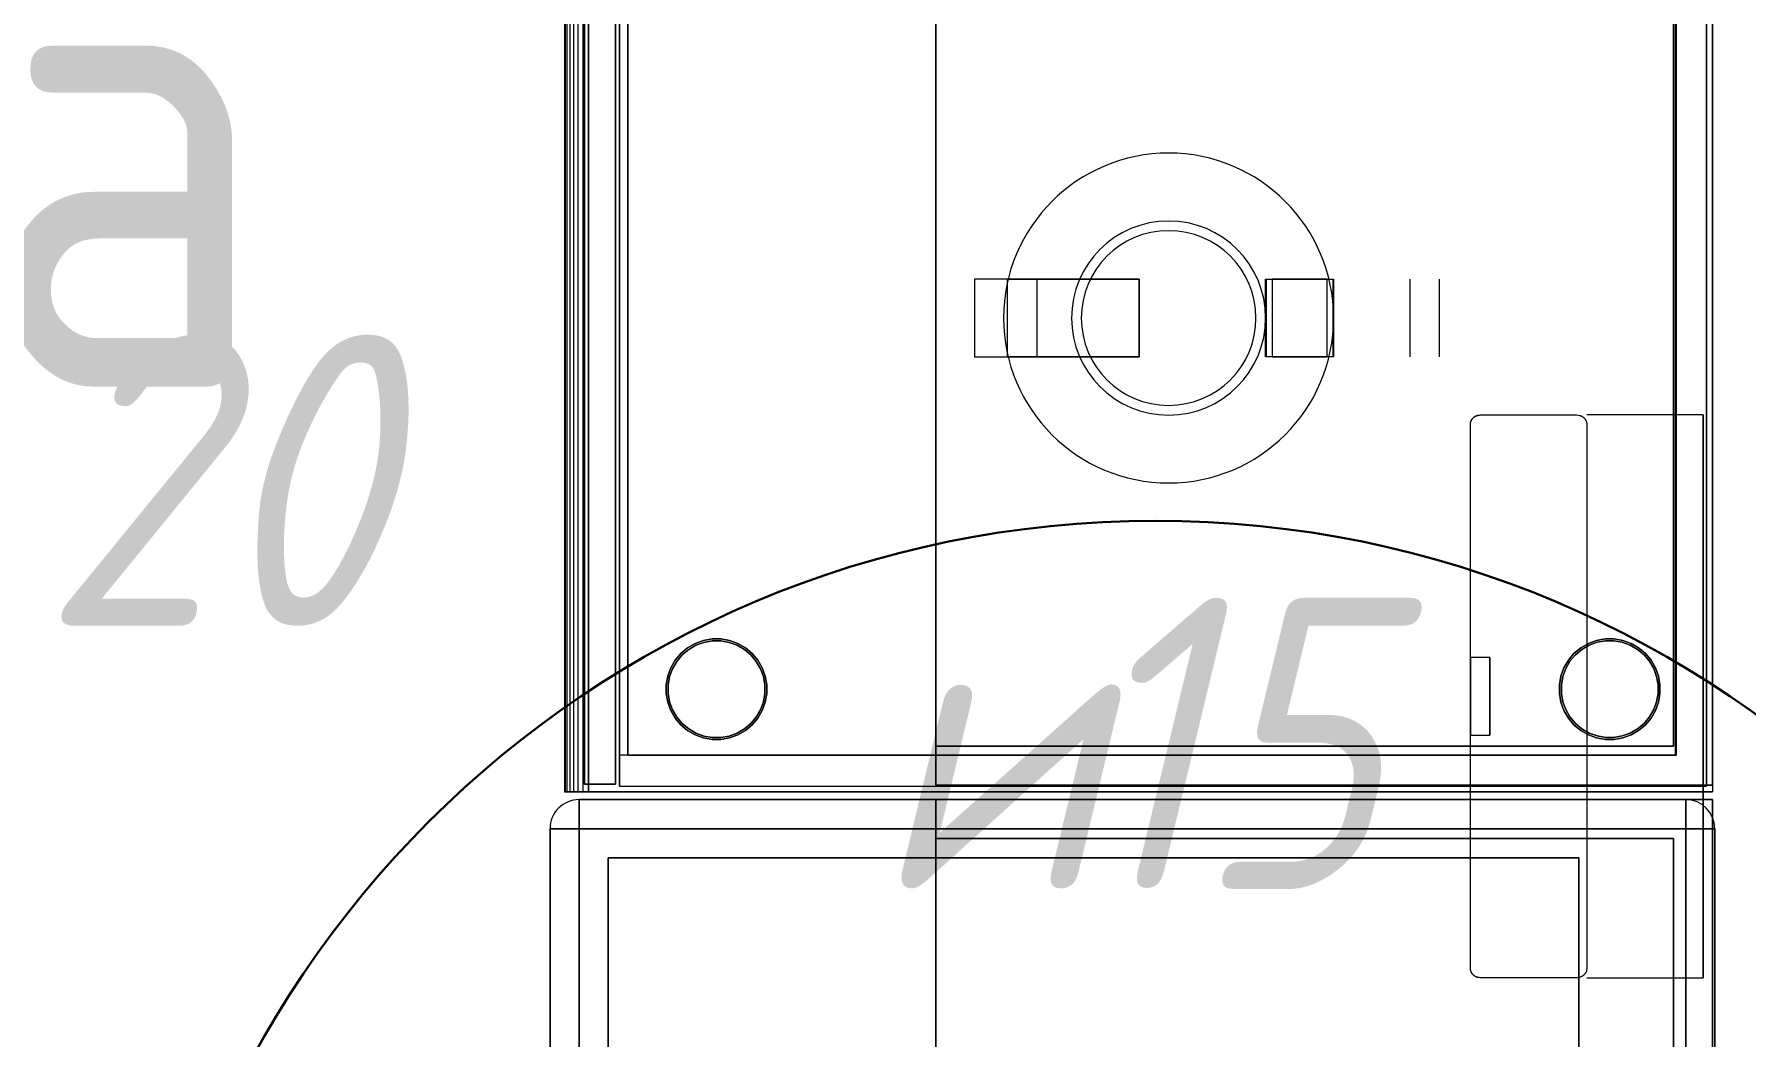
# Model space of a CAD drawing. Header units: millimetres. Extents: x -32954 to 151739, y -65671 to 56243.
# Drawn here: x -3828 to -2947, y 1060 to 1576 of the extents above; entities that cross this region are included whole.
import ezdxf

# ---------------------------------------------------------------- set-up
doc = ezdxf.new("R2010")
doc.units = ezdxf.units.MM
for name, color, linetype, lineweight in [('I-FURN', 7, 'Continuous', 9), ('M-EQPM', 7, 'Continuous', 9), ('M-EQPM-IDEN', 7, 'Continuous', 9), ('Марки помещений', 7, 'Continuous', 18), ('ТХ_оборудование', 6, 'Continuous', 30)]:
    doc.layers.add(name, color=color, linetype=linetype, lineweight=lineweight)
doc.styles.add('GOST Common', font='GOST_Common.ttf', dxfattribs={"width": 0.9, "height": 250})
doc.styles.add('GOST Common_I', font='GOST_Common Italic.ttf', dxfattribs={"width": 0.9, "height": 150})

# ---------------------------------------------------------------- blocks, each defined once
blk = doc.blocks.new('20_Чайник электрический - Чайник электрический-8000999-О_ТХ_Подвал')
at = {"layer": 'M-EQPM'}
for p, q in [((-15.1, 20), (-100, 20)), ((-100, 20), (-100, -20)), ((-67.86, 20), (-100, 20)), ((-82.96, -20), (-82.96, 20)), ((-82.96, 20), (-15.1, 20)), ((-82.96, 20), (-67.86, 20)), ((-67.86, 20), (-67.86, -20)), ((-15.1, -20), (-15.1, 20)), ((-15.1, 20), (-15.1, -20)), ((50, -20), (50, 20)), ((50, 20), (85, 20)), ((50, 20), (50.24, 20)), ((50, -20), (50, 20)), ((50.24, 20), (84.76, 20)), ((50.24, 20), (50.24, -20)), ((53.34, 20), (81.64, 20)), ((81.64, 20), (53.34, 20)), ((53.34, 20), (53.34, -20)), ((81.64, -20), (81.64, 20)), ((84.76, 20), (85, 20)), ((84.76, -20), (84.76, 20)), ((85, 20), (85, -20)), ((124.47, -20), (124.47, 20)), ((139.47, -20), (139.47, 20)), ((-100, -20), (-15.1, -20)), ((-100, -20), (-67.86, -20)), ((-15.1, -20), (-82.96, -20)), ((-67.86, -20), (-82.96, -20)), ((85, -20), (50, -20)), ((50.24, -20), (50, -20)), ((84.76, -20), (50.24, -20)), ((81.64, -20), (53.34, -20)), ((53.34, -20), (81.64, -20)), ((85, -20), (84.76, -20))]:
    blk.add_line(p, q, dxfattribs=at)
for radius, start, end in [(85, 0, 180), (85, 360, 180), (85, 0, 180), (50, 360, 180), (45, 360, 180), (45, 0, 180), (85, 180, 360), (85, 180, 360), (85, 180, 360), (50, 180, 360), (45, 180, 360), (45, 180, 360)]:
    blk.add_arc((0, 0), radius, start, end, dxfattribs=at)
blk = doc.blocks.new('М04_1_Стол-тумба кухонная с мойкой - Стол-тумба _800х600х900_-8001003-О_ТХ_Подвал')
at = {"layer": 'M-EQPM'}
for p, q in [((-385, -15), (-385, 0)), ((-385, 0), (-385, -15)), ((-385, -15), (-385, 0)), ((-385, 0), (385, 0)), ((385, 0), (-385, 0)), ((-385, 0), (-385, -15)), ((385, 0), (-385, 0)), ((-385, 0), (-385, -15)), ((-385, -15), (-385, 0)), ((-385, 0), (385, 0)), ((-385, -15), (-385, 0)), ((-385, 0), (385, 0)), ((385, 0), (-385, 0)), ((-385, 0), (-385, -15)), ((-400, -15), (-385, -15)), ((-385, -15), (-400, -15)), ((-385, -15), (-400, -15)), ((-400, -15), (-400, -585)), ((-400, -585), (-400, -15)), ((-400, -15), (-385, -15)), ((-385, -15), (-400, -15)), ((-400, -15), (-400, -585)), ((-400, -585), (-400, -15)), ((-400, -15), (-385, -15)), ((-400, -585), (-400, -15)), ((-400, -15), (-385, -15)), ((-385, -15), (-400, -15)), ((-400, -15), (-400, -585)), ((385, -15), (-385, -15)), ((-385, -15), (385, -15)), ((-385, -585), (-385, -15)), ((-385, -15), (-385, -585)), ((370, -70), (-370, -70)), ((-370, -70), (-370, -570)), ((-370, -570), (-370, -70)), ((-370, -70), (370, -70)), ((-370, -570), (370, -570)), ((370, -570), (-370, -570)), ((-385, -585), (-400, -585)), ((-400, -585), (-385, -585)), ((-400, -585), (-385, -585)), ((-385, -585), (-400, -585)), ((-400, -585), (-385, -585)), ((-385, -585), (-400, -585)), ((-385, -585), (-400, -585)), ((-400, -585), (-385, -585)), ((-385, -600), (-385, -585)), ((-385, -585), (-385, -600)), ((-5, -585), (-385, -585)), ((-385, -585), (-5, -585)), ((-385, -585), (-385, -600)), ((-385, -585), (-385, -600)), ((-385, -585), (-385, -600)), ((-385, -600), (-385, -585)), ((-385, -600), (-385, -585)), ((-385, -585), (-385, -600)), ((-5, -600), (-385, -600)), ((-385, -600), (-5, -600)), ((-385, -600), (385, -600)), ((385, -600), (-385, -600)), ((385, -600), (-385, -600)), ((-385, -600), (385, -600))]:
    blk.add_line(p, q, dxfattribs=at)
for centre, start, end in [((-385, -15), 90, 180), ((-385, -15), 90, 180), ((-385, -585), 180, 270), ((-385, -585), 180, 270)]:
    blk.add_arc(centre, 15, start, end, dxfattribs=at)
blk = doc.blocks.new('М02-М04_2-М33_Тумба - М04_2_Тумба-8562817-О_ТХ_Подвал')
at = {"layer": 'I-FURN'}
for p, q in [((0, 0), (806, 0)), ((0, 0), (806, 0)), ((803, -3), (3, -3)), ((3, -3), (803, -3)), ((803, -563), (803, -3)), ((803, -563), (803, -3)), ((806, -578.97), (806, 0)), ((806, 0), (806, -578.97)), ((787, -18.66), (19, -18.66)), ((19, -18.66), (787, -18.66)), ((787, -18.66), (19, -18.66)), ((19, -18.66), (787, -18.66)), ((19, -19), (787, -19)), ((787, -19), (19, -19)), ((787, -558.66), (787, -18.66)), ((787, -18.66), (787, -558.66)), ((787, -558.66), (787, -18.66)), ((787, -18.66), (787, -558.66)), ((787, -19), (787, -563)), ((787, -19), (787, -563)), ((734.64, -34.56), (731.72, -38.03)), ((731.72, -38.03), (734.64, -34.56)), ((738.11, -31.65), (734.64, -34.56)), ((734.64, -34.56), (738.11, -31.65)), ((735.35, -35.27), (738.68, -32.47)), ((738.68, -32.47), (735.35, -35.27)), ((742.03, -29.38), (738.11, -31.65)), ((738.11, -31.65), (742.03, -29.38)), ((738.68, -32.47), (742.46, -30.29)), ((742.46, -30.29), (738.68, -32.47)), ((746.29, -27.83), (742.03, -29.38)), ((742.03, -29.38), (746.29, -27.83)), ((742.46, -30.29), (746.55, -28.8)), ((746.55, -28.8), (742.46, -30.29)), ((750.76, -27.04), (746.29, -27.83)), ((746.29, -27.83), (750.76, -27.04)), ((746.55, -28.8), (750.84, -28.04)), ((750.84, -28.04), (746.55, -28.8)), ((755.29, -27.04), (750.76, -27.04)), ((750.76, -27.04), (755.29, -27.04)), ((750.84, -28.04), (755.2, -28.04)), ((755.2, -28.04), (750.84, -28.04)), ((755.2, -28.04), (759.49, -28.8)), ((759.49, -28.8), (755.2, -28.04)), ((759.75, -27.83), (755.29, -27.04)), ((755.29, -27.04), (759.75, -27.83)), ((759.49, -28.8), (763.59, -30.29)), ((763.59, -30.29), (759.49, -28.8)), ((764.01, -29.38), (759.75, -27.83)), ((759.75, -27.83), (764.01, -29.38)), ((763.59, -30.29), (767.36, -32.47)), ((767.36, -32.47), (763.59, -30.29)), ((767.94, -31.65), (764.01, -29.38)), ((764.01, -29.38), (767.94, -31.65)), ((767.36, -32.47), (770.7, -35.27)), ((770.7, -35.27), (767.36, -32.47)), ((771.41, -34.56), (767.94, -31.65)), ((767.94, -31.65), (771.41, -34.56)), ((774.32, -38.03), (771.41, -34.56)), ((771.41, -34.56), (774.32, -38.03)), ((729.46, -41.96), (727.91, -46.22)), ((727.91, -46.22), (729.46, -41.96)), ((728.87, -46.48), (730.37, -42.38)), ((730.37, -42.38), (728.87, -46.48)), ((731.72, -38.03), (729.46, -41.96)), ((729.46, -41.96), (731.72, -38.03)), ((730.37, -42.38), (732.54, -38.61)), ((732.54, -38.61), (730.37, -42.38)), ((732.54, -38.61), (735.35, -35.27)), ((735.35, -35.27), (732.54, -38.61)), ((770.7, -35.27), (773.5, -38.61)), ((773.5, -38.61), (770.7, -35.27)), ((773.5, -38.61), (775.68, -42.38)), ((775.68, -42.38), (773.5, -38.61)), ((776.59, -41.96), (774.32, -38.03)), ((774.32, -38.03), (776.59, -41.96)), ((775.68, -42.38), (777.17, -46.48)), ((777.17, -46.48), (775.68, -42.38)), ((778.14, -46.22), (776.59, -41.96)), ((776.59, -41.96), (778.14, -46.22)), ((727.91, -46.22), (727.12, -50.68)), ((727.12, -50.68), (727.91, -46.22)), ((727.12, -50.68), (727.12, -55.21)), ((727.12, -55.21), (727.12, -50.68)), ((728.12, -50.77), (728.87, -46.48)), ((728.87, -46.48), (728.12, -50.77)), ((728.12, -55.12), (728.12, -50.77)), ((728.12, -50.77), (728.12, -55.12)), ((777.17, -46.48), (777.93, -50.77)), ((777.93, -50.77), (777.17, -46.48)), ((777.93, -50.77), (777.93, -55.12)), ((777.93, -55.12), (777.93, -50.77)), ((778.92, -50.68), (778.14, -46.22)), ((778.14, -46.22), (778.92, -50.68)), ((778.92, -55.21), (778.92, -50.68)), ((778.92, -50.68), (778.92, -55.21)), ((727.12, -55.21), (727.91, -59.67)), ((727.91, -59.67), (727.12, -55.21)), ((727.91, -59.67), (729.46, -63.93)), ((729.46, -63.93), (727.91, -59.67)), ((728.87, -59.42), (728.12, -55.12)), ((728.12, -55.12), (728.87, -59.42)), ((730.37, -63.51), (728.87, -59.42)), ((728.87, -59.42), (730.37, -63.51)), ((777.17, -59.42), (775.68, -63.51)), ((775.68, -63.51), (777.17, -59.42)), ((776.59, -63.93), (778.14, -59.67)), ((778.14, -59.67), (776.59, -63.93)), ((777.93, -55.12), (777.17, -59.42)), ((777.17, -59.42), (777.93, -55.12)), ((778.14, -59.67), (778.92, -55.21)), ((778.92, -55.21), (778.14, -59.67)), ((729.46, -63.93), (731.72, -67.86)), ((731.72, -67.86), (729.46, -63.93)), ((732.54, -67.28), (730.37, -63.51)), ((730.37, -63.51), (732.54, -67.28)), ((731.72, -67.86), (734.64, -71.33)), ((734.64, -71.33), (731.72, -67.86)), ((735.35, -70.62), (732.54, -67.28)), ((732.54, -67.28), (735.35, -70.62)), ((773.5, -67.28), (770.7, -70.62)), ((770.7, -70.62), (773.5, -67.28)), ((771.41, -71.33), (774.32, -67.86)), ((774.32, -67.86), (771.41, -71.33)), ((775.68, -63.51), (773.5, -67.28)), ((773.5, -67.28), (775.68, -63.51)), ((774.32, -67.86), (776.59, -63.93)), ((776.59, -63.93), (774.32, -67.86)), ((734.64, -71.33), (738.11, -74.24)), ((738.11, -74.24), (734.64, -71.33)), ((738.68, -73.42), (735.35, -70.62)), ((735.35, -70.62), (738.68, -73.42)), ((738.11, -74.24), (742.03, -76.51)), ((742.03, -76.51), (738.11, -74.24)), ((742.46, -75.6), (738.68, -73.42)), ((738.68, -73.42), (742.46, -75.6)), ((742.03, -76.51), (746.29, -78.06)), ((746.29, -78.06), (742.03, -76.51)), ((746.55, -77.09), (742.46, -75.6)), ((742.46, -75.6), (746.55, -77.09)), ((746.29, -78.06), (750.76, -78.85)), ((750.76, -78.85), (746.29, -78.06)), ((750.84, -77.85), (746.55, -77.09)), ((746.55, -77.09), (750.84, -77.85)), ((750.76, -78.85), (755.29, -78.85)), ((755.29, -78.85), (750.76, -78.85)), ((755.2, -77.85), (750.84, -77.85)), ((750.84, -77.85), (755.2, -77.85)), ((759.49, -77.09), (755.2, -77.85)), ((755.2, -77.85), (759.49, -77.09)), ((755.29, -78.85), (759.75, -78.06)), ((759.75, -78.06), (755.29, -78.85)), ((763.59, -75.6), (759.49, -77.09)), ((759.49, -77.09), (763.59, -75.6)), ((759.75, -78.06), (764.01, -76.51)), ((764.01, -76.51), (759.75, -78.06)), ((767.36, -73.42), (763.59, -75.6)), ((763.59, -75.6), (767.36, -73.42)), ((764.01, -76.51), (767.94, -74.24)), ((767.94, -74.24), (764.01, -76.51)), ((770.7, -70.62), (767.36, -73.42)), ((767.36, -73.42), (770.7, -70.62)), ((767.94, -74.24), (771.41, -71.33)), ((771.41, -71.33), (767.94, -74.24)), ((738.16, -491.74), (734.68, -494.65)), ((734.68, -494.65), (738.16, -491.74)), ((735.39, -495.36), (738.73, -492.55)), ((738.73, -492.55), (735.39, -495.36)), ((742.08, -489.47), (738.16, -491.74)), ((738.16, -491.74), (742.08, -489.47)), ((738.73, -492.55), (742.5, -490.38)), ((742.5, -490.38), (738.73, -492.55)), ((746.34, -487.92), (742.08, -489.47)), ((742.08, -489.47), (746.34, -487.92)), ((742.5, -490.38), (746.6, -488.89)), ((746.6, -488.89), (742.5, -490.38)), ((750.8, -487.13), (746.34, -487.92)), ((746.34, -487.92), (750.8, -487.13)), ((746.6, -488.89), (750.89, -488.13)), ((750.89, -488.13), (746.6, -488.89)), ((755.33, -487.13), (750.8, -487.13)), ((750.8, -487.13), (755.33, -487.13)), ((750.89, -488.13), (755.25, -488.13)), ((755.25, -488.13), (750.89, -488.13)), ((755.25, -488.13), (759.54, -488.89)), ((759.54, -488.89), (755.25, -488.13)), ((759.8, -487.92), (755.33, -487.13)), ((755.33, -487.13), (759.8, -487.92)), ((759.54, -488.89), (763.63, -490.38)), ((763.63, -490.38), (759.54, -488.89)), ((764.06, -489.47), (759.8, -487.92)), ((759.8, -487.92), (764.06, -489.47)), ((763.63, -490.38), (767.41, -492.55)), ((767.41, -492.55), (763.63, -490.38)), ((767.98, -491.74), (764.06, -489.47)), ((764.06, -489.47), (767.98, -491.74)), ((767.41, -492.55), (770.75, -495.36)), ((770.75, -495.36), (767.41, -492.55)), ((771.45, -494.65), (767.98, -491.74)), ((767.98, -491.74), (771.45, -494.65)), ((729.5, -502.05), (727.95, -506.3)), ((727.95, -506.3), (729.5, -502.05)), ((728.92, -506.56), (730.41, -502.47)), ((730.41, -502.47), (728.92, -506.56)), ((731.77, -498.12), (729.5, -502.05)), ((729.5, -502.05), (731.77, -498.12)), ((730.41, -502.47), (732.59, -498.69)), ((732.59, -498.69), (730.41, -502.47)), ((734.68, -494.65), (731.77, -498.12)), ((731.77, -498.12), (734.68, -494.65)), ((732.59, -498.69), (735.39, -495.36)), ((735.39, -495.36), (732.59, -498.69)), ((770.75, -495.36), (773.55, -498.69)), ((773.55, -498.69), (770.75, -495.36)), ((774.37, -498.12), (771.45, -494.65)), ((771.45, -494.65), (774.37, -498.12)), ((773.55, -498.69), (775.73, -502.47)), ((775.73, -502.47), (773.55, -498.69)), ((776.63, -502.05), (774.37, -498.12)), ((774.37, -498.12), (776.63, -502.05)), ((775.73, -502.47), (777.22, -506.56)), ((777.22, -506.56), (775.73, -502.47)), ((778.18, -506.3), (776.63, -502.05)), ((776.63, -502.05), (778.18, -506.3)), ((727.95, -506.3), (727.17, -510.77)), ((727.17, -510.77), (727.95, -506.3)), ((727.17, -510.77), (727.17, -515.3)), ((727.17, -515.3), (727.17, -510.77)), ((728.16, -510.85), (728.92, -506.56)), ((728.92, -506.56), (728.16, -510.85)), ((728.16, -515.21), (728.16, -510.85)), ((728.16, -510.85), (728.16, -515.21)), ((777.22, -506.56), (777.97, -510.85)), ((777.97, -510.85), (777.22, -506.56)), ((777.97, -510.85), (777.97, -515.21)), ((777.97, -515.21), (777.97, -510.85)), ((778.97, -510.77), (778.18, -506.3)), ((778.18, -506.3), (778.97, -510.77)), ((778.97, -515.3), (778.97, -510.77)), ((778.97, -510.77), (778.97, -515.3)), ((727.17, -515.3), (727.95, -519.76)), ((727.95, -519.76), (727.17, -515.3)), ((727.95, -519.76), (729.5, -524.02)), ((729.5, -524.02), (727.95, -519.76)), ((728.92, -519.5), (728.16, -515.21)), ((728.16, -515.21), (728.92, -519.5)), ((730.41, -523.6), (728.92, -519.5)), ((728.92, -519.5), (730.41, -523.6)), ((777.22, -519.5), (775.73, -523.6)), ((775.73, -523.6), (777.22, -519.5)), ((776.63, -524.02), (778.18, -519.76)), ((778.18, -519.76), (776.63, -524.02)), ((777.97, -515.21), (777.22, -519.5)), ((777.22, -519.5), (777.97, -515.21)), ((778.18, -519.76), (778.97, -515.3)), ((778.97, -515.3), (778.18, -519.76)), ((729.5, -524.02), (731.77, -527.95)), ((731.77, -527.95), (729.5, -524.02)), ((732.59, -527.37), (730.41, -523.6)), ((730.41, -523.6), (732.59, -527.37)), ((731.77, -527.95), (734.68, -531.42)), ((734.68, -531.42), (731.77, -527.95)), ((735.39, -530.71), (732.59, -527.37)), ((732.59, -527.37), (735.39, -530.71)), ((773.55, -527.37), (770.75, -530.71)), ((770.75, -530.71), (773.55, -527.37)), ((771.45, -531.42), (774.37, -527.95)), ((774.37, -527.95), (771.45, -531.42)), ((775.73, -523.6), (773.55, -527.37)), ((773.55, -527.37), (775.73, -523.6)), ((774.37, -527.95), (776.63, -524.02)), ((776.63, -524.02), (774.37, -527.95)), ((734.68, -531.42), (738.16, -534.33)), ((738.16, -534.33), (734.68, -531.42)), ((738.73, -533.51), (735.39, -530.71)), ((735.39, -530.71), (738.73, -533.51)), ((738.16, -534.33), (742.08, -536.6)), ((742.08, -536.6), (738.16, -534.33)), ((742.5, -535.69), (738.73, -533.51)), ((738.73, -533.51), (742.5, -535.69)), ((742.08, -536.6), (746.34, -538.15)), ((746.34, -538.15), (742.08, -536.6)), ((746.6, -537.18), (742.5, -535.69)), ((742.5, -535.69), (746.6, -537.18)), ((750.89, -537.94), (746.6, -537.18)), ((746.6, -537.18), (750.89, -537.94)), ((759.54, -537.18), (755.25, -537.94)), ((755.25, -537.94), (759.54, -537.18)), ((763.63, -535.69), (759.54, -537.18)), ((759.54, -537.18), (763.63, -535.69)), ((759.8, -538.15), (764.06, -536.6)), ((764.06, -536.6), (759.8, -538.15)), ((767.41, -533.51), (763.63, -535.69)), ((763.63, -535.69), (767.41, -533.51)), ((764.06, -536.6), (767.98, -534.33)), ((767.98, -534.33), (764.06, -536.6)), ((770.75, -530.71), (767.41, -533.51)), ((767.41, -533.51), (770.75, -530.71)), ((767.98, -534.33), (771.45, -531.42)), ((771.45, -531.42), (767.98, -534.33)), ((746.34, -538.15), (750.8, -538.93)), ((750.8, -538.93), (746.34, -538.15)), ((750.8, -538.93), (755.33, -538.93)), ((755.33, -538.93), (750.8, -538.93)), ((755.25, -537.94), (750.89, -537.94)), ((750.89, -537.94), (755.25, -537.94)), ((755.33, -538.93), (759.8, -538.15)), ((759.8, -538.15), (755.33, -538.93)), ((803, -563), (3, -563)), ((3, -563), (803, -563)), ((19, -558.66), (787, -558.66)), ((787, -558.66), (19, -558.66)), ((19, -558.66), (787, -558.66)), ((787, -558.66), (19, -558.66)), ((787, -563), (19, -563)), ((19, -563), (787, -563)), ((801.95, -565.02), (401.95, -565.02)), ((401.95, -565.02), (801.95, -565.02)), ((801.95, -581.02), (801.95, -565.02)), ((801.95, -565.02), (801.95, -581.02)), ((806, -578.97), (0, -578.97)), ((0, -578.97), (806, -578.97)), ((0, -581.82), (806, -581.82)), ((0, -581.82), (806, -581.82)), ((401.95, -581.02), (801.95, -581.02)), ((801.95, -581.02), (401.95, -581.02)), ((806, -581.82), (806, -578.97)), ((806, -578.97), (806, -581.82)), ((806, -584.43), (806, -581.82)), ((806, -581.82), (806, -584.43)), ((0, -584.43), (806, -584.43)), ((0, -584.43), (806, -584.43)), ((0, -586.74), (806, -586.74)), ((0, -586.74), (806, -586.74)), ((0, -588.67), (806, -588.67)), ((0, -588.67), (806, -588.67)), ((0, -590.13), (806, -590.13)), ((0, -590.13), (806, -590.13)), ((806, -586.74), (806, -584.43)), ((806, -584.43), (806, -586.74)), ((806, -588.67), (806, -586.74)), ((806, -586.74), (806, -588.67)), ((806, -590.13), (806, -588.67)), ((806, -588.67), (806, -590.13)), ((806, -591.07), (806, -590.13)), ((806, -590.13), (806, -591.07)), ((0, -591.07), (806, -591.07)), ((0, -591.07), (806, -591.07)), ((0, -591.4), (806, -591.4)), ((0, -591.4), (806, -591.4)), ((806, -591.4), (806, -591.07)), ((806, -591.07), (806, -591.4))]:
    blk.add_line(p, q, dxfattribs=at)
blk = doc.blocks.new('М204_Полка навесная 1200х400х600 - М204_Полка навесная 800х400х600-8001016-О_ТХ_Подвал')
at = {"layer": 'I-FURN'}
for p, q in [((400, 0), (-400, 0)), ((-400, 0), (-400, -400)), ((-400, -400), (-400, 0)), ((-400, 0), (400, 0)), ((380, -20), (-380, -20)), ((-380, -20), (-380, -400)), ((-380, -400), (-380, -20)), ((-380, -20), (380, -20)), ((380, -20), (-380, -20)), ((-380, -20), (-380, -400)), ((-380, -400), (-380, -20)), ((-380, -20), (380, -20)), ((-380, -400), (-380, -20)), ((-380, -20), (380, -20)), ((380, -20), (-380, -20)), ((-380, -20), (-380, -400)), ((-400, -400), (-380, -400)), ((-380, -400), (-400, -400)), ((-380, -400), (380, -400)), ((380, -400), (-380, -400)), ((-380, -400), (380, -400)), ((380, -400), (-380, -400))]:
    blk.add_line(p, q, dxfattribs=at)
blk = doc.blocks.new('М204_Полка навесная 1200х400х600 - М204_Полка навесная 800х400х600-9482886-О_ТХ_Подвал')
at = {"layer": 'I-FURN'}
for p, q in [((-400, 400), (-400, 0)), ((-380, 400), (-400, 400)), ((-400, 400), (-380, 400)), ((-400, 0), (-400, 400)), ((380, 400), (-380, 400)), ((-380, 400), (-380, 20)), ((-380, 20), (-380, 400)), ((-380, 400), (380, 400)), ((380, 400), (-380, 400)), ((-380, 400), (-380, 20)), ((-380, 20), (-380, 400)), ((-380, 400), (380, 400)), ((-380, 20), (-380, 400)), ((-380, 400), (-380, 20)), ((-380, 20), (380, 20)), ((380, 20), (-380, 20)), ((-380, 20), (380, 20)), ((380, 20), (-380, 20)), ((380, 20), (-380, 20)), ((-380, 20), (380, 20)), ((-400, 0), (400, 0)), ((400, 0), (-400, 0))]:
    blk.add_line(p, q, dxfattribs=at)
blk = doc.blocks.new('б_п_Дозатор бумажных полотенец с ТП - Дозатор бумажных полотенец _ручной_-8001081-О_ТХ_Подвал')
at = {"layer": 'M-EQPM'}
for p, q in [((-145, 5.25), (-145, 54.75)), ((-140, 60), (140, 60)), ((-140, 60), (140, 60)), ((-20, 60), (-20, 50)), ((-20, 60), (-20, 50)), ((20, 50), (20, 60)), ((20, 50), (20, 60)), ((145, 54.75), (145, 5.25)), ((140, 0), (-140, 0)), ((-145, 0), (-145, -60)), ((145, -60), (145, 0)), ((-140, -60), (-145, -60)), ((140, -60), (-140, -60)), ((-140, -60), (140, -60)), ((145, -60), (140, -60))]:
    blk.add_line(p, q, dxfattribs=at)
at = {"layer": 'M-EQPM', "flags": 128}
for points in [[(0, 60), (-3.9, 60), (-7.65, 60), (-11.11, 60), (-14.14, 60), (-16.63, 60), (-18.48, 60), (-19.62, 60), (-20, 60), (-19.62, 60), (-18.48, 60), (-16.63, 60), (-14.14, 60), (-11.11, 60), (-7.65, 60), (-3.9, 60), (0, 60)], [(0, 60), (-3.9, 60), (-7.65, 60), (-11.11, 60), (-14.14, 60), (-16.63, 60), (-18.48, 60), (-19.62, 60), (-20, 60), (-19.62, 60), (-18.48, 60), (-16.63, 60), (-14.14, 60), (-11.11, 60), (-7.65, 60), (-3.9, 60), (0, 60)], [(0, 60), (3.9, 60), (7.65, 60), (11.11, 60), (14.14, 60), (16.63, 60), (18.48, 60), (19.62, 60), (20, 60), (19.62, 60), (18.48, 60), (16.63, 60), (14.14, 60), (11.11, 60), (7.65, 60), (3.9, 60), (0, 60)], [(0, 60), (3.9, 60), (7.65, 60), (11.11, 60), (14.14, 60), (16.63, 60), (18.48, 60), (19.62, 60), (20, 60), (19.62, 60), (18.48, 60), (16.63, 60), (14.14, 60), (11.11, 60), (7.65, 60), (3.9, 60), (0, 60)], [(0, 50), (-3.9, 50), (-7.65, 50), (-11.11, 50), (-14.14, 50), (-16.63, 50), (-18.48, 50), (-19.62, 50), (-20, 50), (-19.62, 50), (-18.48, 50), (-16.63, 50), (-14.14, 50), (-11.11, 50), (-7.65, 50), (-3.9, 50), (0, 50)], [(0, 50), (-3.9, 50), (-7.65, 50), (-11.11, 50), (-14.14, 50), (-16.63, 50), (-18.48, 50), (-19.62, 50), (-20, 50), (-19.62, 50), (-18.48, 50), (-16.63, 50), (-14.14, 50), (-11.11, 50), (-7.65, 50), (-3.9, 50), (0, 50)], [(0, 50), (3.9, 50), (7.65, 50), (11.11, 50), (14.14, 50), (16.63, 50), (18.48, 50), (19.62, 50), (20, 50), (19.62, 50), (18.48, 50), (16.63, 50), (14.14, 50), (11.11, 50), (7.65, 50), (3.9, 50), (0, 50)], [(0, 50), (3.9, 50), (7.65, 50), (11.11, 50), (14.14, 50), (16.63, 50), (18.48, 50), (19.62, 50), (20, 50), (19.62, 50), (18.48, 50), (16.63, 50), (14.14, 50), (11.11, 50), (7.65, 50), (3.9, 50), (0, 50)], [(-145, -60), (-144.87, -60), (-144.5, -60), (-143.91, -60), (-143.12, -60), (-142.17, -60), (-141.11, -60), (-140, -60)], [(140, -60), (141.11, -60), (142.17, -60), (143.12, -60), (143.91, -60), (144.5, -60), (144.87, -60), (145, -60)]]:
    blk.add_lwpolyline(points, dxfattribs=at)
at = {"layer": 'M-EQPM'}
for points, knots in [([(-145, 55), (-145, 55.44), (-144.91, 56.09), (-144.63, 56.92), (-144.39, 57.41), (-144.16, 57.78), (-143.91, 58.14), (-143.55, 58.55), (-143.05, 58.98), (-142.33, 59.46), (-141.31, 59.89), (-140.44, 60), (-140, 60)], [0, 0, 0, 0, 0.166667, 0.25, 0.333333, 0.375, 0.416667, 0.5, 0.583333, 0.666667, 0.833333, 1, 1, 1, 1]), ([(-145, 54.75), (-145, 55.25), (-144.92, 55.87), (-144.71, 56.6), (-144.57, 56.96), (-144.4, 57.32), (-144.23, 57.63), (-144.05, 57.89), (-143.89, 58.11), (-143.71, 58.33), (-143.52, 58.54), (-143.31, 58.74), (-143.08, 58.93), (-142.84, 59.12), (-142.62, 59.26), (-142.44, 59.36), (-142.25, 59.46), (-142.01, 59.58), (-141.7, 59.71), (-141.38, 59.81), (-141.05, 59.89), (-140.6, 59.97), (-140.25, 60), (-140, 60)], [-1, -1, -1, -1, -0.785714, -0.732143, -0.678571, -0.625, -0.571429, -0.535714, -0.5, -0.464286, -0.428571, -0.392857, -0.357143, -0.321429, -0.285714, -0.267857, -0.25, -0.214286, -0.178571, -0.142857, -0.107143, -0.071429, 0, 0, 0, 0]), ([(140, 60), (140.44, 60), (141.31, 59.89), (142.33, 59.46), (143.05, 58.98), (143.55, 58.55), (143.91, 58.14), (144.16, 57.78), (144.39, 57.41), (144.63, 56.92), (144.91, 56.09), (145, 55.44), (145, 55)], [0, 0, 0, 0, 0.166667, 0.333333, 0.416667, 0.5, 0.583333, 0.625, 0.666667, 0.75, 0.833333, 1, 1, 1, 1]), ([(140, 60), (140.18, 60), (140.54, 59.97), (140.97, 59.91), (141.3, 59.83), (141.62, 59.74), (142.01, 59.58), (142.37, 59.4), (142.64, 59.24), (142.9, 59.07), (143.2, 58.84), (143.49, 58.57), (143.71, 58.33), (143.89, 58.11), (144.05, 57.89), (144.2, 57.67), (144.34, 57.44), (144.5, 57.12), (144.73, 56.56), (144.95, 55.74), (145, 55.08), (145, 54.75)], [-1, -1, -1, -1, -0.946429, -0.892857, -0.866071, -0.839286, -0.785714, -0.732143, -0.705357, -0.678571, -0.625, -0.571429, -0.535714, -0.5, -0.464286, -0.428571, -0.392857, -0.357143, -0.285714, -0.142857, 0, 0, 0, 0]), ([(-140, 0), (-140.18, 0), (-140.54, 0.03), (-140.97, 0.09), (-141.3, 0.17), (-141.62, 0.26), (-142.01, 0.42), (-142.37, 0.6), (-142.64, 0.76), (-142.9, 0.93), (-143.2, 1.16), (-143.49, 1.43), (-143.71, 1.67), (-143.89, 1.89), (-144.05, 2.11), (-144.2, 2.33), (-144.34, 2.56), (-144.5, 2.88), (-144.73, 3.44), (-144.95, 4.26), (-145, 4.92), (-145, 5.25)], [-1, -1, -1, -1, -0.946429, -0.892857, -0.866071, -0.839286, -0.785714, -0.732143, -0.705357, -0.678571, -0.625, -0.571429, -0.535714, -0.5, -0.464286, -0.428571, -0.392857, -0.357143, -0.285714, -0.142857, 0, 0, 0, 0]), ([(145, 5.25), (145, 4.75), (144.92, 4.13), (144.71, 3.4), (144.57, 3.04), (144.4, 2.68), (144.23, 2.37), (144.05, 2.11), (143.89, 1.89), (143.71, 1.67), (143.52, 1.46), (143.31, 1.26), (143.08, 1.07), (142.84, 0.88), (142.62, 0.74), (142.44, 0.64), (142.25, 0.54), (142.01, 0.42), (141.7, 0.29), (141.38, 0.19), (141.05, 0.11), (140.6, 0.03), (140.25, 0), (140, 0)], [-1, -1, -1, -1, -0.785714, -0.732143, -0.678571, -0.625, -0.571429, -0.535714, -0.5, -0.464286, -0.428571, -0.392857, -0.357143, -0.321429, -0.285714, -0.267857, -0.25, -0.214286, -0.178571, -0.142857, -0.107143, -0.071429, 0, 0, 0, 0])]:
    blk.add_open_spline(points, degree=3, knots=knots, dxfattribs=at)

msp = doc.modelspace()

# ---------------------------------------------------------------- linework, layer by layer
at = {"layer": 'ТХ_оборудование', "color": 1}
msp.add_circle((-3250.8, 796.25), 529.23, dxfattribs=at)

# ---------------------------------------------------------------- block references
at = {"layer": 'I-FURN'}
for name, p, rotation in [('М02-М04_2-М33_Тумба - М04_2_Тумба-8562817-О_ТХ_Подвал', (-2963.87, 1991.74), 269.9999999999987), ('М204_Полка навесная 1200х400х600 - М204_Полка навесная 800х400х600-9482886-О_ТХ_Подвал', (-2963.87, 1589.24), 89.99998078397628), ('М204_Полка навесная 1200х400х600 - М204_Полка навесная 800х400х600-8001016-О_ТХ_Подвал', (-2963.87, 781.8), 270.0000192160212)]:
    msp.add_blockref(name, p, dxfattribs=dict(at, rotation=rotation))
at = {"layer": 'M-EQPM'}
msp.add_blockref('20_Чайник электрический - Чайник электрический-8000999-О_ТХ_Подвал', (-3244.03, 1429.94), dxfattribs=at)
for name, p, rotation in [('б_п_Дозатор бумажных полотенец с ТП - Дозатор бумажных полотенец _ручной_-8001081-О_ТХ_Подвал', (-3028.59, 1234.99), 89.99999999999908), ('М04_1_Стол-тумба кухонная с мойкой - Стол-тумба _800х600х900_-8001003-О_ТХ_Подвал', (-2962.64, 781.8), 269.9999999999987)]:
    msp.add_blockref(name, p, dxfattribs=dict(at, rotation=rotation))

# ---------------------------------------------------------------- texts
at = {"layer": 'M-EQPM-IDEN', "char_height": 150, "attachment_point": 1, "style": 'GOST Common_I'}
for s, insert, width in [('20', (-3824.95, 1421.36), 245.3164), ('15', (-3294.67, 1285.76), 209.2404), ('\\fGOST Common|b0|i1|c204|p34|;\\W.9;и', (-3395.88, 1285.76), 122.6582)]:
    msp.add_mtext(s, dxfattribs=dict(at, insert=insert, width=width))
at = {"layer": 'Марки помещений', "lineweight": 9, "insert": (-5038.7, 1644.65), "char_height": 250, "width": 1767.7209, "attachment_point": 1, "style": 'GOST Common'}
msp.add_mtext('персонала', dxfattribs=at)

doc.saveas('drawing.dxf')
